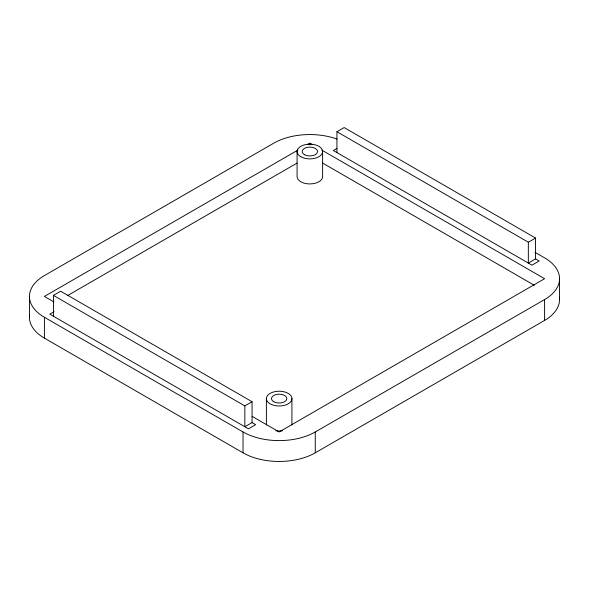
<?xml version="1.0" encoding="UTF-8"?>
<svg xmlns="http://www.w3.org/2000/svg" width="589" height="589" viewBox="0 0 589 589"><rect width="100%" height="100%" fill="white"/><g stroke="black" fill="none" stroke-linecap="round" stroke-linejoin="round"><path stroke-width="0.88" d="M297.931 150.07L44.411 296.436L53.96 301.951M307.465 144.563L309.851 143.186L312.236 144.563M53.437 295.391L60.66 291.224L252.063 401.727L252.063 422.578L244.84 426.753L244.84 405.902L53.437 295.391L53.437 316.241M336.937 131.715L344.16 127.548L535.563 238.059L535.563 258.91L528.34 263.077L528.34 242.226L336.937 131.715L336.937 152.566M67.455 295.641L297.136 163.035M54.159 311.655L49.829 314.158L248.455 428.836L255.678 424.669L252.063 422.578M336.937 148.399L333.322 150.482L531.948 265.16L539.171 260.993L535.563 258.91M244.84 405.902L252.063 401.727M528.34 242.226L535.563 238.059M337.018 139.07A51.074 29.487 0 0 0 273.738 143.186L44.411 275.586A51.074 29.487 0 0 0 44.411 317.287L243.036 431.965A51.074 29.487 0 0 0 315.262 431.965L544.589 299.565A51.074 29.487 0 0 0 544.589 257.864L535.055 252.357M29.605 314.975A51.074 29.487 0 0 0 44.411 338.138L243.036 452.816A51.074 29.487 0 0 0 315.262 452.816L544.589 320.416A51.074 29.487 0 0 0 559.395 297.254M321.785 150.077L544.589 278.715L279.149 431.965L252.099 416.342M322.581 163.05L534.245 285.253M559.55 278.715L559.55 299.565M544.589 299.565L544.589 320.416M322.617 151.528L322.617 176.545A12.767 7.37 0 0 1 309.851 183.923A12.767 7.37 0 0 1 297.077 176.545L297.077 151.528M315.262 431.965L315.262 452.816M309.851 143.186L309.851 144.975M291.923 398.606A12.767 7.37 0 0 1 272.766 404.989A12.767 7.37 0 0 1 272.766 392.222A12.767 7.37 0 0 1 291.923 398.606L291.923 423.624A12.767 7.37 0 0 1 291.724 424.905M266.383 398.606L266.383 423.624A12.767 7.37 0 0 0 266.574 424.905M243.036 431.965L243.036 452.816M44.411 317.287L44.411 338.138M29.45 296.436L29.45 317.287M282.455 430.743A12.767 7.37 0 0 1 275.843 430.743M300.817 156.74A12.767 7.37 0 0 0 322.183 153.434A12.767 7.37 0 0 0 306.545 144.408A12.767 7.37 0 0 0 300.817 156.74M273.738 401.727A7.664 4.425 0 0 0 286.548 399.747A7.664 4.425 0 0 0 277.169 394.328A7.664 4.425 0 0 0 273.738 401.727M304.432 154.657A7.664 4.425 0 0 0 317.25 152.669A7.664 4.425 0 0 0 307.863 147.257A7.664 4.425 0 0 0 304.432 154.657"/></g></svg>
